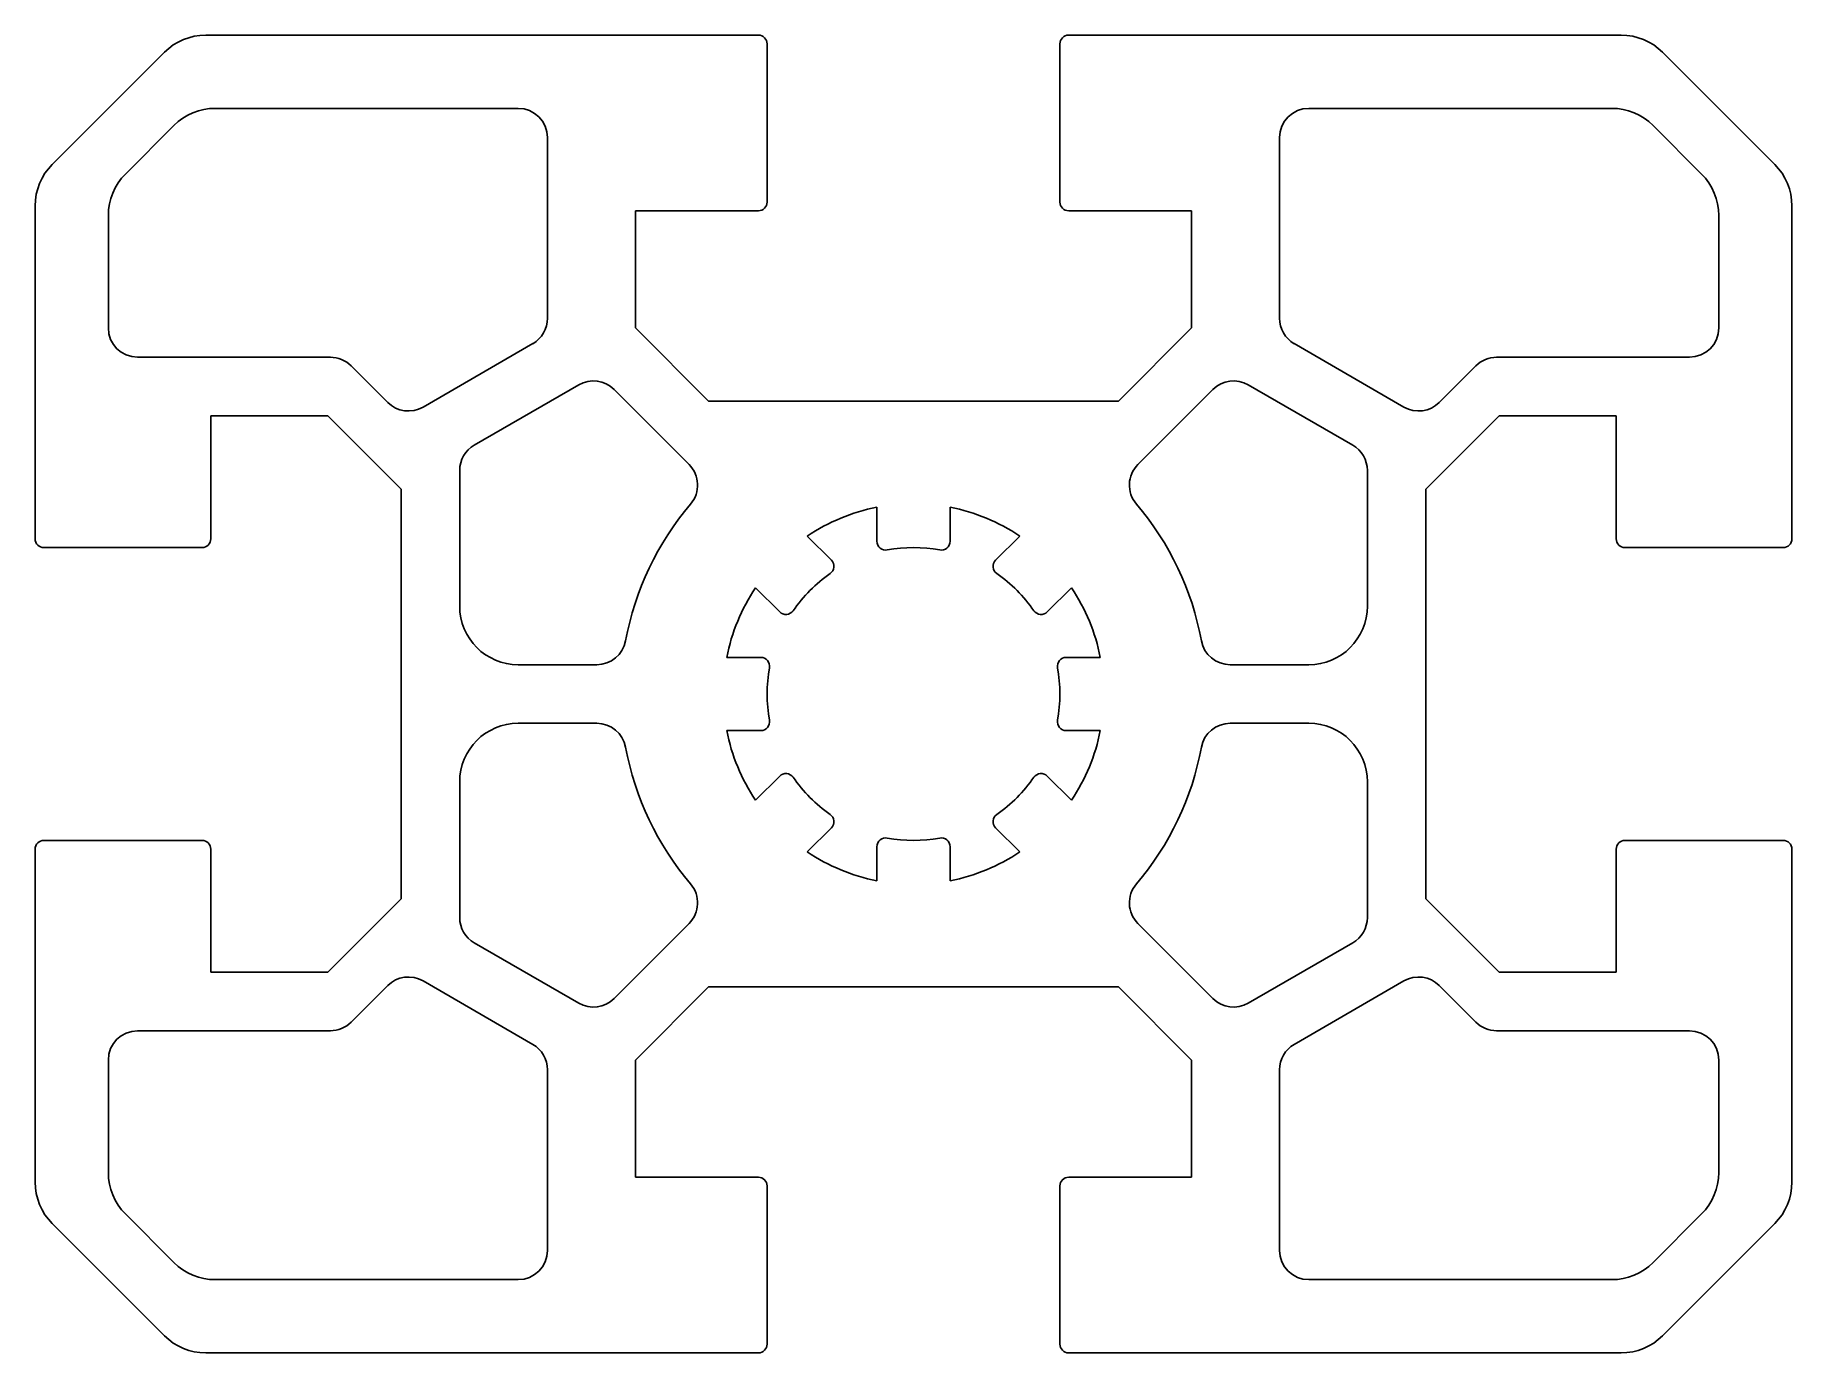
# Model space of a CAD drawing. Extents: x 775.5 to 835.5, y 641.3 to 686.3.
import ezdxf

# ---------------------------------------------------------------- set-up
doc = ezdxf.new("R2010")
doc.units = 0
doc.layers.get('0').update_dxf_attribs({"linetype": 'CONTINUOUS'})

msp = doc.modelspace()

# ---------------------------------------------------------------- linework, layer by layer
for p, q in [((800.153, 686.261), (781.281, 686.261)), ((800.453, 680.561), (800.453, 685.961)), ((810.453, 685.961), (810.453, 680.561)), ((829.624, 686.261), (810.753, 686.261)), ((779.867, 685.675), (776.038, 681.847)), ((834.867, 681.847), (831.038, 685.675)), ((781.609, 683.761), (791.953, 683.761)), ((818.953, 683.761), (829.296, 683.761)), ((778.538, 681.519), (780.195, 683.175)), ((830.71, 683.175), (832.367, 681.519)), ((792.953, 682.761), (792.953, 676.591)), ((817.953, 676.591), (817.953, 682.761)), ((775.453, 680.433), (775.453, 669.061)), ((835.453, 669.061), (835.453, 680.433)), ((777.953, 676.261), (777.953, 680.104)), ((795.953, 680.261), (800.153, 680.261)), ((795.953, 676.261), (795.953, 680.261)), ((810.753, 680.261), (814.953, 680.261)), ((814.953, 680.261), (814.953, 676.261)), ((832.953, 680.104), (832.953, 676.261)), ((798.453, 673.761), (795.953, 676.261)), ((814.953, 676.261), (812.453, 673.761)), ((792.453, 675.725), (788.702, 673.56)), ((822.203, 673.56), (818.453, 675.725)), ((785.538, 675.261), (778.953, 675.261)), ((831.953, 675.261), (825.367, 675.261)), ((787.495, 673.719), (786.246, 674.968)), ((824.66, 674.968), (823.41, 673.719)), ((790.453, 672.261), (794.018, 674.319)), ((795.225, 674.161), (797.785, 671.6)), ((813.12, 671.6), (815.68, 674.161)), ((816.888, 674.319), (820.453, 672.261)), ((781.453, 669.061), (781.453, 673.261)), ((781.453, 673.261), (785.453, 673.261)), ((785.453, 673.261), (787.953, 670.761)), ((812.453, 673.761), (798.453, 673.761)), ((822.953, 670.761), (825.453, 673.261)), ((825.453, 673.261), (829.453, 673.261)), ((829.453, 673.261), (829.453, 669.061)), ((789.953, 666.761), (789.953, 671.395)), ((820.953, 671.395), (820.953, 666.761)), ((787.953, 670.761), (787.953, 656.761)), ((822.953, 656.761), (822.953, 670.761)), ((804.203, 670.14), (804.203, 668.975)), ((806.703, 668.975), (806.703, 670.14)), ((802.65, 668.332), (801.826, 669.155)), ((809.079, 669.155), (808.256, 668.332)), ((775.753, 668.761), (781.153, 668.761)), ((829.753, 668.761), (835.153, 668.761)), ((800.058, 667.388), (800.882, 666.564)), ((810.023, 666.564), (810.847, 667.388)), ((800.238, 665.011), (799.074, 665.011)), ((811.831, 665.011), (810.667, 665.011)), ((794.636, 664.761), (791.953, 664.761)), ((818.953, 664.761), (816.269, 664.761)), ((791.953, 662.761), (794.636, 662.761)), ((799.074, 662.511), (800.238, 662.511)), ((810.667, 662.511), (811.831, 662.511)), ((816.269, 662.761), (818.953, 662.761)), ((789.953, 656.127), (789.953, 660.761)), ((800.882, 660.958), (800.058, 660.135)), ((810.847, 660.135), (810.023, 660.958)), ((820.953, 660.761), (820.953, 656.127)), ((801.826, 658.367), (802.65, 659.19)), ((808.256, 659.19), (809.079, 658.367)), ((775.453, 658.461), (775.453, 647.09)), ((781.153, 658.761), (775.753, 658.761)), ((781.453, 654.261), (781.453, 658.461)), ((804.203, 658.547), (804.203, 657.382)), ((806.703, 657.382), (806.703, 658.547)), ((829.453, 658.461), (829.453, 654.261)), ((835.153, 658.761), (829.753, 658.761)), ((835.453, 647.09), (835.453, 658.461)), ((787.953, 656.761), (785.453, 654.261)), ((825.453, 654.261), (822.953, 656.761)), ((797.785, 655.922), (795.225, 653.362)), ((815.68, 653.362), (813.12, 655.922)), ((794.018, 653.203), (790.453, 655.261)), ((820.453, 655.261), (816.888, 653.203)), ((785.453, 654.261), (781.453, 654.261)), ((829.453, 654.261), (825.453, 654.261)), ((786.246, 652.554), (787.495, 653.804)), ((788.702, 653.962), (792.453, 651.797)), ((795.953, 651.261), (798.453, 653.761)), ((798.453, 653.761), (812.453, 653.761)), ((812.453, 653.761), (814.953, 651.261)), ((818.453, 651.797), (822.203, 653.962)), ((823.41, 653.804), (824.66, 652.554)), ((778.953, 652.261), (785.538, 652.261)), ((825.367, 652.261), (831.953, 652.261)), ((777.953, 647.418), (777.953, 651.261)), ((795.953, 647.261), (795.953, 651.261)), ((814.953, 651.261), (814.953, 647.261)), ((832.953, 651.261), (832.953, 647.418)), ((792.953, 650.931), (792.953, 644.761)), ((817.953, 644.761), (817.953, 650.931)), ((800.153, 647.261), (795.953, 647.261)), ((800.453, 641.561), (800.453, 646.961)), ((810.453, 646.961), (810.453, 641.561)), ((814.953, 647.261), (810.753, 647.261)), ((776.038, 645.675), (779.867, 641.847)), ((780.195, 644.347), (778.538, 646.004)), ((832.367, 646.004), (830.71, 644.347)), ((831.038, 641.847), (834.867, 645.675)), ((791.953, 643.761), (781.609, 643.761)), ((829.296, 643.761), (818.953, 643.761)), ((781.281, 641.261), (800.153, 641.261)), ((810.753, 641.261), (829.624, 641.261))]:
    msp.add_line(p, q)
for centre, radius, start, end in [((781.281, 684.261), 2, 90, 135), ((800.153, 685.961), 0.3, 0, 90), ((810.753, 685.961), 0.3, 90, 180), ((829.624, 684.261), 2, 45, 90), ((781.609, 681.761), 2, 90, 135), ((791.953, 682.761), 1, 0, 90), ((818.953, 682.761), 1, 90, 180), ((829.296, 681.761), 2, 45, 90), ((777.453, 680.433), 2, 135, 180), ((833.453, 680.433), 2, 0, 45), ((779.953, 680.104), 2, 135, 180), ((830.953, 680.104), 2, 0, 45), ((800.153, 680.561), 0.3, 270, 0), ((810.753, 680.561), 0.3, 180, 270), ((778.953, 676.261), 1, 180, 270), ((791.953, 676.591), 1, 300, 0), ((818.953, 676.591), 1, 180, 240), ((831.953, 676.261), 1, 270, 0), ((785.538, 674.261), 1, 45, 90), ((825.367, 674.261), 1, 90, 135), ((794.518, 673.453), 1, 45, 120), ((816.388, 673.453), 1, 60, 135), ((788.202, 674.426), 1, 225, 300), ((822.703, 674.426), 1, 240, 315), ((790.953, 671.395), 1, 120, 180), ((819.953, 671.395), 1, 0, 60), ((797.078, 670.893), 1, 319.58167, 45), ((813.827, 670.893), 1, 135, 220.41833), ((805.453, 663.761), 10, 139.58167, 169.52432), ((805.453, 663.761), 10, 10.47568, 40.41833), ((805.453, 663.761), 6.5, 101.08749, 123.91251), ((805.453, 663.761), 6.5, 56.08749, 78.91251), ((775.753, 669.061), 0.3, 180, 270), ((781.153, 669.061), 0.3, 270, 0), ((829.753, 669.061), 0.3, 180, 270), ((835.153, 669.061), 0.3, 270, 0), ((804.503, 668.975), 0.3, 180, 280.3258), ((805.453, 663.761), 5, 79.6742, 100.3258), ((806.403, 668.975), 0.3, 259.6742, 0), ((805.453, 663.761), 5, 124.6742, 145.3258), ((802.437, 668.12), 0.3, 304.6742, 45), ((808.468, 668.12), 0.3, 135, 235.3258), ((805.453, 663.761), 5, 34.6742, 55.3258), ((805.453, 663.761), 6.5, 146.08749, 168.91251), ((805.453, 663.761), 6.5, 11.08749, 33.91251), ((791.953, 666.761), 2, 180, 270), ((801.094, 666.776), 0.3, 225, 325.3258), ((809.811, 666.776), 0.3, 214.6742, 315), ((818.953, 666.761), 2, 270, 0), ((794.636, 665.761), 1, 270, 349.52432), ((816.269, 665.761), 1, 190.47568, 270), ((800.238, 664.711), 0.3, 349.6742, 90), ((810.667, 664.711), 0.3, 90, 190.3258), ((805.453, 663.761), 5, 169.6742, 190.3258), ((805.453, 663.761), 5, 349.6742, 10.3258), ((791.953, 660.761), 2, 90, 180), ((794.636, 661.761), 1, 10.47568, 90), ((805.453, 663.761), 6.5, 191.08749, 213.91251), ((800.238, 662.811), 0.3, 270, 10.3258), ((810.667, 662.811), 0.3, 169.6742, 270), ((805.453, 663.761), 6.5, 326.08749, 348.91251), ((816.269, 661.761), 1, 90, 169.52432), ((818.953, 660.761), 2, 0, 90), ((805.453, 663.761), 10, 190.47568, 220.41833), ((805.453, 663.761), 10, 319.58167, 349.52432), ((801.094, 660.746), 0.3, 34.6742, 135), ((805.453, 663.761), 5, 214.6742, 235.3258), ((805.453, 663.761), 5, 304.6742, 325.3258), ((809.811, 660.746), 0.3, 45, 145.3258), ((802.437, 659.402), 0.3, 315, 55.3258), ((808.468, 659.402), 0.3, 124.6742, 225), ((804.503, 658.547), 0.3, 79.6742, 180), ((805.453, 663.761), 5, 259.6742, 280.3258), ((806.403, 658.547), 0.3, 360, 100.3258), ((775.753, 658.461), 0.3, 90, 180), ((781.153, 658.461), 0.3, 0, 90), ((805.453, 663.761), 6.5, 236.08749, 258.91251), ((805.453, 663.761), 6.5, 281.08749, 303.91251), ((829.753, 658.461), 0.3, 90, 180), ((835.153, 658.461), 0.3, 0, 90), ((797.078, 656.629), 1, 315, 40.41833), ((813.827, 656.629), 1, 139.58167, 225), ((790.953, 656.127), 1, 180, 240), ((819.953, 656.127), 1, 300, 0), ((788.202, 653.096), 1, 60, 135), ((822.703, 653.096), 1, 45, 120), ((794.518, 654.069), 1, 240, 315), ((816.388, 654.069), 1, 225, 300), ((778.953, 651.261), 1, 90, 180), ((785.538, 653.261), 1, 270, 315), ((825.367, 653.261), 1, 225, 270), ((831.953, 651.261), 1, 0, 90), ((791.953, 650.931), 1, 0, 60), ((818.953, 650.931), 1, 120, 180), ((779.953, 647.418), 2, 180, 225), ((830.953, 647.418), 2, 315, 0), ((777.453, 647.09), 2, 180, 225), ((800.153, 646.961), 0.3, 0, 90), ((810.753, 646.961), 0.3, 90, 180), ((833.453, 647.09), 2, 315, 0), ((791.953, 644.761), 1, 270, 0), ((818.953, 644.761), 1, 180, 270), ((781.609, 645.761), 2, 225, 270), ((829.296, 645.761), 2, 270, 315), ((781.281, 643.261), 2, 225, 270), ((800.153, 641.561), 0.3, 270, 0), ((810.753, 641.561), 0.3, 180, 270), ((829.624, 643.261), 2, 270, 315)]:
    msp.add_arc(centre, radius, start, end)

doc.saveas('drawing.dxf')
